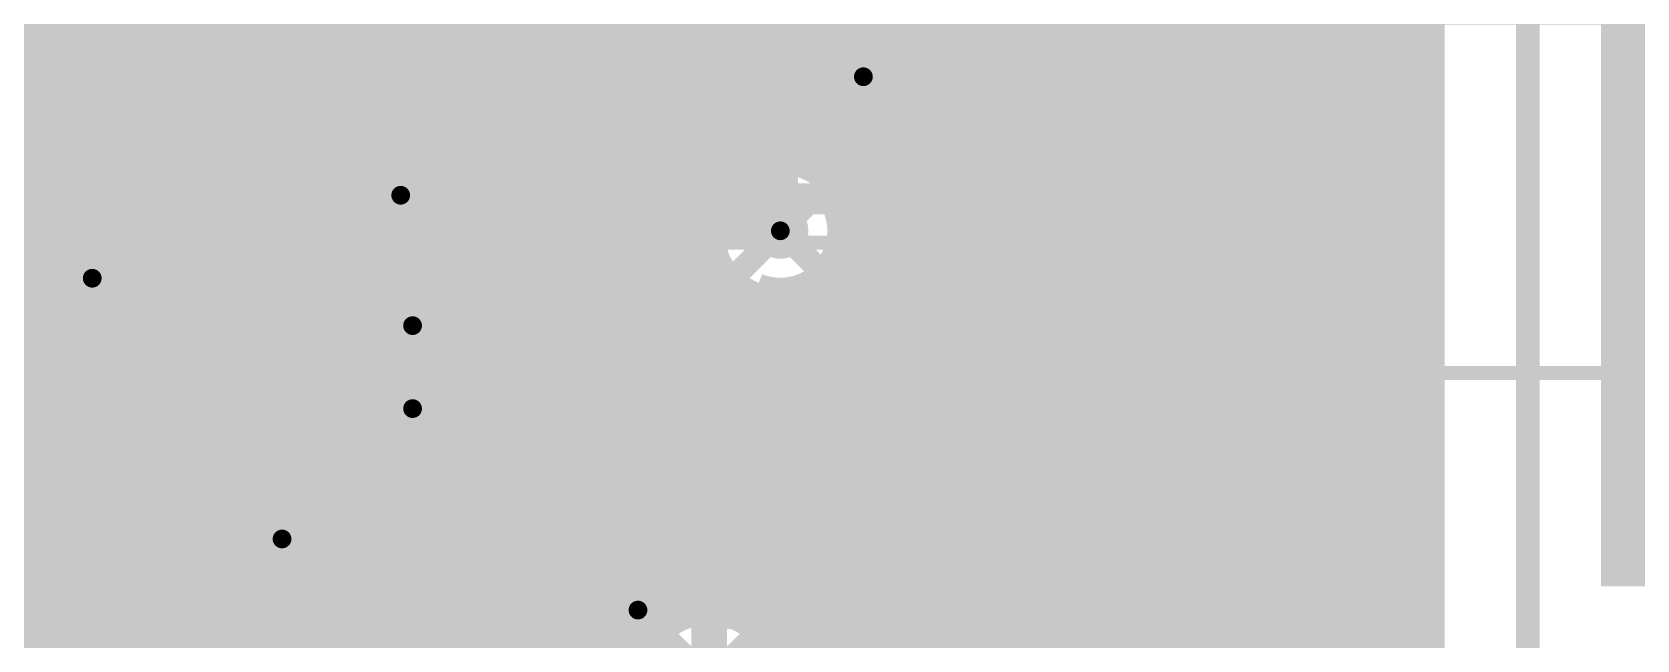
# Model space of a CAD drawing. Extents: x -11 to 221, y -93 to 178.
# Drawn here: x 50.03 to 67.21, y 52.38 to 58.9 of the extents above; entities that cross this region are included whole.
import ezdxf

# ---------------------------------------------------------------- set-up
doc = ezdxf.new("R2010")
doc.units = 0
doc.header["$MEASUREMENT"] = 0
doc.layers.get('0').update_dxf_attribs({"linetype": 'CONTINUOUS'})
for name, color, linetype in [('26-349-0_BOT', 7, 'CONTINUOUS'), ('26-349-0_DRD', 7, 'CONTINUOUS'), ('26-349-0_DRL', 2, 'CONTINUOUS'), ('26-349-0_FAB', 1, 'CONTINUOUS'), ('26-349-0_IN1', 3, 'CONTINUOUS'), ('26-349-0_IN2', 5, 'CONTINUOUS'), ('26-349-0_SMB', 10, 'CONTINUOUS'), ('26-349-0_SMT', 14, 'CONTINUOUS'), ('26-349-0_SPT', 9, 'CONTINUOUS'), ('26-349-0_SST', 12, 'CONTINUOUS'), ('26-349-0_TOP', 11, 'CONTINUOUS'), ('THRUHOLE_TAP', 15, 'CONTINUOUS')]:
    doc.layers.add(name, color=color, linetype=linetype)

# ---------------------------------------------------------------- blocks, each defined once
blk = doc.blocks.new('ROUND_78')
at = {"const_width": 0.29972}
blk.add_lwpolyline([(-0.14986, 0, 1), (0.14986, 0, 1)], format="xyb", close=True, dxfattribs=at)
blk = doc.blocks.new('ROUND_82')
at = {"const_width": 0.29972}
blk.add_lwpolyline([(-0.14986, 0, 1), (0.14986, 0, 1)], format="xyb", close=True, dxfattribs=at)
blk = doc.blocks.new('ROUND_101')
at = {"const_width": 0.10033}
blk.add_lwpolyline([(-0.050164, 0, 1), (0.050164, 0, 1)], format="xyb", close=True, dxfattribs=at)
blk = doc.blocks.new('ROUND_102')
at = {"const_width": 0.10033}
blk.add_lwpolyline([(-0.050164, 0, 1), (0.050164, 0, 1)], format="xyb", close=True, dxfattribs=at)
blk = doc.blocks.new('ROUND_83')
at = {"const_width": 0.29972}
blk.add_lwpolyline([(-0.14986, 0, 1), (0.14986, 0, 1)], format="xyb", close=True, dxfattribs=at)
blk = doc.blocks.new('RECTANGLE_3')
blk.add_solid([(0.4826, 0.4064), (0.4826, -0.4064), (-0.4826, 0.4064), (-0.4826, -0.4064)])
blk = doc.blocks.new('RECTANGLE_40')
blk.add_solid([(0.635, 0.508), (0.635, -0.508), (-0.635, 0.508), (-0.635, -0.508)])
blk = doc.blocks.new('RECTANGLE_47')
blk.add_solid([(0.508, 0.9017), (0.508, -0.9017), (-0.508, 0.9017), (-0.508, -0.9017)])
blk = doc.blocks.new('RECTANGLE_57')
blk.add_solid([(0.65024, 0.40005), (0.65024, -0.40005), (-0.65024, 0.40005), (-0.65024, -0.40005)])
blk = doc.blocks.new('ROUND_88')
at = {"const_width": 0.10033}
blk.add_lwpolyline([(-0.050164, 0, 1), (0.050164, 0, 1)], format="xyb", close=True, dxfattribs=at)

msp = doc.modelspace()

# ---------------------------------------------------------------- linework, layer by layer
at = {"layer": '26-349-0_BOT'}
for points, const_width in [([(81.407, 29.21), (80.8101, 29.21), (62.23, 29.21), (60.706, 30.734), (60.706, 65.151), (59.436, 66.421), (59.436, 104.648), (58.674, 105.41), (58.42, 105.41)], 0.381), ([(52.3494, 97.409), (52.3494, 53.9877)], 0.254), ([(52.578, 97.409), (52.578, 54.08422)], 0.254), ([(52.8066, 97.409), (52.8066, 54.0893)], 0.254), ([(53.0352, 97.409), (53.0352, 54.00294)], 0.254), ([(53.2638, 97.409), (53.2638, 53.75656)], 0.254), ([(53.4924, 97.409), (53.4924, 55.91048)], 0.254), ([(53.721, 97.409), (53.721, 56.25338)], 0.254), ([(53.9496, 97.409), (53.9496, 56.3626)], 0.254), ([(54.1782, 97.409), (54.1782, 56.37784)], 0.254), ([(54.4068, 97.409), (54.4068, 56.30418)], 0.254), ([(54.6354, 97.409), (54.6354, 56.08828)], 0.254), ([(54.864, 97.409), (54.864, 51.88458)], 0.254), ([(55.0926, 97.409), (55.0926, 51.71186)], 0.254), ([(55.3212, 79.2099), (55.3212, 40.513)], 0.254), ([(55.5498, 78.96606), (55.5498, 40.513)], 0.254), ([(55.7784, 78.8797), (55.7784, 45.48886)], 0.254), ([(57.277, 51.943), (57.277, 75.184)], 0.381), ([(58.039, 56.769), (58.039, 72.644), (58.039, 72.6948), (58.166, 72.69988)], 0.381), ([(52.1208, 68.03136), (52.1208, 53.70322)], 0.254), ([(51.8922, 67.65544), (51.8922, 40.513)], 0.254), ([(51.6636, 67.43954), (51.6636, 40.513)], 0.254), ([(50.0634, 67.35318), (50.0634, 40.513)], 0.254), ([(50.292, 67.24396), (50.292, 40.513)], 0.254), ([(51.435, 67.2973), (51.435, 40.513)], 0.254), ([(50.5206, 67.17792), (50.5206, 40.513)], 0.254), ([(50.7492, 67.14998), (50.7492, 40.513)], 0.254), ([(50.9778, 67.16014), (50.9778, 40.513)], 0.254), ([(51.2064, 67.2084), (51.2064, 40.513)], 0.254), ([(56.007, 63.12662), (56.007, 53.07584)], 0.254), ([(56.2356, 62.93612), (56.2356, 53.26888)], 0.254), ([(56.4642, 62.87262), (56.4642, 53.33238)], 0.254), ([(56.6928, 62.89548), (56.6928, 53.30952)], 0.254), ([(56.7563, 62.91834), (56.7563, 53.28666)], 0.254), ([(56.7563, 58.801), (17.145, 58.801)], 0.254), ([(56.7563, 58.5724), (17.145, 58.5724)], 0.254), ([(56.7563, 58.3438), (17.145, 58.3438)], 0.254), ([(56.7563, 58.1152), (17.145, 58.1152)], 0.254), ([(56.7563, 57.8866), (17.145, 57.8866)], 0.254), ([(58.5597, 57.90946), (58.5597, 57.12206)], 0.254), ([(58.59272, 57.8866), (58.5597, 57.8866)], 0.254), ([(58.7502, 57.81548), (58.7502, 52.6669)], 0.254), ([(58.928, 57.79008), (58.928, 52.57038)], 0.254), ([(56.7563, 57.658), (17.145, 57.658)], 0.254), ([(58.928, 57.658), (58.5597, 57.658)], 0.254), ([(56.7563, 57.4294), (17.145, 57.4294)], 0.254), ([(58.928, 57.4294), (58.5597, 57.4294)], 0.254), ([(56.7563, 57.2008), (17.145, 57.2008)], 0.254), ([(58.928, 57.2008), (58.5597, 57.2008)], 0.254), ([(56.7563, 56.9722), (17.145, 56.9722)], 0.254), ([(58.928, 56.9722), (58.6359, 56.9722)], 0.254), ([(56.7563, 56.7436), (28.26766, 56.7436)], 0.254), ([(58.928, 56.7436), (58.66892, 56.7436)], 0.254), ([(56.7563, 56.515), (28.44038, 56.515)], 0.254), ([(58.928, 56.515), (58.61558, 56.515)], 0.254), ([(53.76672, 56.2864), (28.5242, 56.2864)], 0.254), ([(56.7563, 56.2864), (54.43728, 56.2864)], 0.254), ([(58.928, 56.2864), (58.44286, 56.2864)], 0.254), ([(58.5216, 56.3626), (58.5216, 52.69992)], 0.254), ([(53.55082, 56.0578), (28.7528, 56.0578)], 0.254), ([(56.7563, 56.0578), (54.65318, 56.0578)], 0.254), ([(57.7977, 56.18734), (57.7977, 52.29606)], 0.254), ([(58.928, 56.0578), (57.7977, 56.0578)], 0.254), ([(57.8358, 56.1721), (57.8358, 52.23256)], 0.254), ([(58.0644, 56.13908), (58.0644, 52.47386)], 0.254), ([(58.293, 56.19242), (58.293, 52.64658)], 0.254), ([(53.47716, 55.8292), (28.97632, 55.8292)], 0.254), ([(56.7563, 55.8292), (54.72684, 55.8292)], 0.254), ([(58.928, 55.8292), (57.7977, 55.8292)], 0.254), ([(53.48986, 55.6006), (29.08554, 55.6006)], 0.254), ([(53.4924, 55.59298), (53.4924, 55.02148)], 0.254), ([(56.7563, 55.6006), (54.7116, 55.6006)], 0.254), ([(58.928, 55.6006), (57.7977, 55.6006)], 0.254), ([(53.59908, 55.372), (29.0957, 55.372)], 0.254), ([(56.7563, 55.372), (54.60238, 55.372)], 0.254), ([(54.6354, 55.41772), (54.6354, 55.19928)], 0.254), ([(58.928, 55.372), (57.7977, 55.372)], 0.254), ([(53.53812, 55.1434), (29.0957, 55.1434)], 0.254), ([(56.7563, 55.1434), (54.66588, 55.1434)], 0.254), ([(58.928, 55.1434), (57.7977, 55.1434)], 0.254), ([(53.47462, 54.9148), (29.0957, 54.9148)], 0.254), ([(56.7563, 54.9148), (54.72938, 54.9148)], 0.254), ([(58.928, 54.9148), (57.7977, 54.9148)], 0.254), ([(53.49748, 54.6862), (29.0957, 54.6862)], 0.254), ([(53.4924, 54.70398), (53.4924, 40.513)], 0.254), ([(56.7563, 54.6862), (54.70652, 54.6862)], 0.254), ([(58.928, 54.6862), (57.7977, 54.6862)], 0.254), ([(54.6354, 54.52872), (54.6354, 51.93792)], 0.254), ([(53.6194, 54.4576), (29.0957, 54.4576)], 0.254), ([(53.721, 54.36108), (53.721, 40.513)], 0.254), ([(56.7563, 54.4576), (54.58206, 54.4576)], 0.254), ([(58.928, 54.4576), (57.7977, 54.4576)], 0.254), ([(56.7563, 54.229), (29.0957, 54.229)], 0.254), ([(53.9496, 54.25186), (53.9496, 40.513)], 0.254), ([(54.1782, 54.23916), (54.1782, 51.7652)], 0.254), ([(54.4068, 54.31282), (54.4068, 51.9049)], 0.254), ([(58.928, 54.229), (57.7977, 54.229)], 0.254), ([(52.36972, 54.0004), (45.67428, 54.0004)], 0.254), ([(56.7563, 54.0004), (53.04028, 54.0004)], 0.254), ([(58.928, 54.0004), (57.7977, 54.0004)], 0.254), ([(52.15382, 53.7718), (45.89018, 53.7718)], 0.254), ([(56.7563, 53.7718), (53.25618, 53.7718)], 0.254), ([(58.928, 53.7718), (57.7977, 53.7718)], 0.254), ([(52.08016, 53.5432), (45.96384, 53.5432)], 0.254), ([(56.7563, 53.5432), (53.32984, 53.5432)], 0.254), ([(58.928, 53.5432), (57.7977, 53.5432)], 0.254), ([(52.09286, 53.3146), (45.9486, 53.3146)], 0.254), ([(56.35498, 53.3146), (53.3146, 53.3146)], 0.254), ([(56.7563, 53.3146), (56.67248, 53.3146)], 0.254), ([(58.928, 53.3146), (57.7977, 53.3146)], 0.254), ([(52.1208, 53.23078), (52.1208, 40.513)], 0.254), ([(53.2638, 53.1749), (53.2638, 40.513)], 0.254), ([(52.20208, 53.086), (45.83938, 53.086)], 0.254), ([(56.01208, 53.086), (53.20538, 53.086)], 0.254), ([(58.928, 53.086), (57.7977, 53.086)], 0.254), ([(52.54498, 52.8574), (45.49648, 52.8574)], 0.254), ([(52.3494, 52.9463), (52.3494, 40.513)], 0.254), ([(52.578, 52.84978), (52.578, 40.513)], 0.254), ([(52.8066, 52.8447), (52.8066, 40.513)], 0.254), ([(55.90286, 52.8574), (52.86248, 52.8574)], 0.254), ([(53.0352, 52.93106), (53.0352, 40.513)], 0.254), ([(58.928, 52.8574), (57.7977, 52.8574)], 0.254), ([(55.89016, 52.6288), (29.0957, 52.6288)], 0.254), ([(58.2549, 52.6288), (57.7977, 52.6288)], 0.254), ([(58.928, 52.6288), (58.83656, 52.6288)], 0.254), ([(55.96382, 52.4002), (29.0957, 52.4002)], 0.254), ([(56.007, 52.33162), (56.007, 45.94352)], 0.254), ([(58.01106, 52.4002), (57.7977, 52.4002)], 0.254)]:
    msp.add_lwpolyline(points, dxfattribs=dict(at, const_width=const_width))
at = {"layer": '26-349-0_BOT', "const_width": 0.254}
for points in [[(58.5597, 57.90946, 0.1575187), (58.928, 57.79048)], [(58.66892, 56.769, 0.1500718), (58.56037, 57.12251)], [(58.039, 56.13908, 0.4142136), (58.66892, 56.769)], [(54.102, 56.38292, 0.4142136), (53.47208, 55.753)], [(54.73192, 55.753, 0.4142136), (54.102, 56.38292)], [(57.7977, 56.18734, 0.0986279), (58.039, 56.13928)], [(53.47208, 55.753, 0.198172), (53.65531, 55.30885)], [(54.54904, 55.3085, 0.198172), (54.73242, 55.753)], [(53.65496, 55.3085, 0.198172), (53.47158, 54.864)], [(54.73192, 54.864, 0.198172), (54.54869, 55.30815)], [(53.47208, 54.864, 0.4142136), (54.102, 54.23408)], [(54.102, 54.23408, 0.4142136), (54.73192, 54.864)], [(52.705, 54.09692, 0.4142136), (52.07508, 53.467)], [(53.33492, 53.467, 0.4142136), (52.705, 54.09692)], [(52.07508, 53.467, 0.4142136), (52.705, 52.83708)], [(52.705, 52.83708, 0.4142136), (53.33492, 53.467)], [(56.515, 53.33492, 0.4142136), (55.88508, 52.705)], [(56.7563, 53.28666, 0.0986279), (56.515, 53.33472)], [(55.88508, 52.705, 0.4142136), (56.515, 52.07508)], [(58.547, 52.69992, 0.4142136), (57.91708, 52.07)], [(58.928, 52.57038, 0.1641435), (58.547, 52.69892)], [(57.90692, 51.943, 0.1500718), (57.79837, 52.29651)]]:
    msp.add_lwpolyline(points, format="xyb", dxfattribs=at)
at = {"layer": '26-349-0_DRD', "const_width": 0.254}
for points in [[(57.658, 59.69), (57.658, 57.15)], [(60.198, 59.69), (57.658, 57.15)], [(60.198, 57.15), (57.658, 59.69)], [(57.658, 59.69), (57.658, 57.15)], [(60.198, 59.69), (57.658, 57.15)], [(60.198, 57.15), (57.658, 59.69)], [(60.198, 57.15), (60.198, 59.69)], [(60.198, 57.15), (60.198, 59.69)], [(52.705, 58.42), (52.705, 55.88)], [(55.245, 58.42), (52.705, 58.42)], [(55.245, 58.42), (52.705, 55.88)], [(55.245, 55.88), (52.705, 58.42)], [(55.245, 55.88), (55.245, 58.42)], [(56.769, 58.039), (56.769, 55.499)], [(59.309, 58.039), (56.769, 58.039)], [(59.309, 58.039), (56.769, 55.499)], [(59.309, 55.499), (56.769, 58.039)], [(59.309, 55.499), (59.309, 58.039)], [(51.943, 57.531), (49.403, 57.531)], [(51.943, 57.531), (49.403, 54.991)], [(51.943, 54.991), (49.403, 57.531)], [(51.943, 54.991), (51.943, 57.531)], [(57.658, 57.15), (60.198, 57.15)], [(57.658, 57.15), (60.198, 57.15)], [(52.832, 57.023), (52.832, 54.483)], [(55.372, 57.023), (52.832, 57.023)], [(55.372, 57.023), (52.832, 54.483)], [(55.372, 54.483), (52.832, 57.023)], [(52.832, 57.023), (52.832, 54.483)], [(55.372, 57.023), (52.832, 57.023)], [(55.372, 57.023), (52.832, 54.483)], [(55.372, 54.483), (52.832, 57.023)], [(55.372, 54.483), (55.372, 57.023)], [(55.372, 54.483), (55.372, 57.023)], [(52.832, 56.134), (52.832, 53.594)], [(55.372, 56.134), (52.832, 56.134)], [(55.372, 56.134), (52.832, 53.594)], [(55.372, 53.594), (52.832, 56.134)], [(55.372, 53.594), (55.372, 56.134)], [(52.705, 55.88), (55.245, 55.88)], [(56.769, 55.499), (59.309, 55.499)], [(49.403, 54.991), (51.943, 54.991)], [(51.435, 54.737), (51.435, 52.197)], [(53.975, 54.737), (51.435, 54.737)], [(53.975, 54.737), (51.435, 52.197)], [(53.975, 52.197), (51.435, 54.737)], [(53.975, 52.197), (53.975, 54.737)], [(52.832, 54.483), (55.372, 54.483)], [(52.832, 54.483), (55.372, 54.483)], [(55.245, 53.975), (55.245, 51.435)], [(57.785, 53.975), (55.245, 53.975)], [(57.785, 53.975), (55.245, 51.435)], [(57.785, 51.435), (55.245, 53.975)], [(55.245, 53.975), (55.245, 51.435)], [(57.785, 53.975), (55.245, 53.975)], [(57.785, 53.975), (55.245, 51.435)], [(57.785, 51.435), (55.245, 53.975)], [(57.785, 51.435), (57.785, 53.975)], [(57.785, 51.435), (57.785, 53.975)], [(52.832, 53.594), (55.372, 53.594)], [(57.277, 53.34), (57.277, 50.8)], [(59.817, 53.34), (57.277, 53.34)], [(59.817, 53.34), (57.277, 50.8)], [(59.817, 50.8), (57.277, 53.34)], [(57.277, 53.34), (57.277, 50.8)], [(59.817, 53.34), (57.277, 53.34)], [(59.817, 53.34), (57.277, 50.8)], [(59.817, 50.8), (57.277, 53.34)], [(59.817, 50.8), (59.817, 53.34)], [(59.817, 50.8), (59.817, 53.34)], [(56.007, 53.213), (56.007, 50.673)], [(58.547, 53.213), (56.007, 53.213)], [(58.547, 53.213), (56.007, 50.673)], [(58.547, 50.673), (56.007, 53.213)], [(58.547, 50.673), (58.547, 53.213)], [(53.34, 52.578), (53.34, 50.038)], [(55.88, 52.578), (53.34, 52.578)], [(55.88, 52.578), (53.34, 50.038)], [(55.88, 50.038), (53.34, 52.578)], [(53.34, 52.578), (53.34, 50.038)], [(55.88, 52.578), (53.34, 52.578)], [(55.88, 52.578), (53.34, 50.038)], [(55.88, 50.038), (53.34, 52.578)], [(55.88, 50.038), (55.88, 52.578)], [(55.88, 50.038), (55.88, 52.578)]]:
    msp.add_lwpolyline(points, dxfattribs=at)
at = {"layer": '26-349-0_DRL', "const_width": 2.49936}
msp.add_lwpolyline([(68.072, 52.959), (68.072, 105.283)], dxfattribs=at)
at = {"layer": '26-349-0_FAB', "const_width": 0.254}
for points in [[(-7.62, 142.24), (-7.62, 102.87), (17.78, 102.87), (17.78, 93.345), (55.88, 93.345), (55.88, 55.245), (48.895, 55.245), (48.895, -6.985), (109.22, -6.985), (109.22, 45.72), (66.04, 45.72), (66.04, 142.875), (33.655, 142.875), (27.94, 148.59), (27.94, 152.4), (11.43, 152.4), (11.43, 142.24), (-7.62, 142.24)], [(17.78, 88.9), (17.78, 41.275), (47.625, 41.275), (47.625, 56.515), (55.245, 56.515), (55.245, 92.71), (17.78, 92.71), (17.78, 88.9)]]:
    msp.add_lwpolyline(points, dxfattribs=at)
at = {"layer": '26-349-0_IN1', "const_width": 0.254}
for points in [[(59.4614, 129.98704), (59.4614, 25.88768)], [(59.2328, 112.395), (59.2328, 52.324)], [(59.69, 91.83878), (59.69, 25.62098)], [(59.0042, 82.02422), (59.0042, 52.6415)], [(64.4144, 81.16062), (64.4144, 26.289)], [(64.643, 81.01076), (64.643, 33.64738)], [(65.024, 80.9625), (65.024, 44.831)], [(64.8716, 80.95742), (64.8716, 34.0106)], [(59.9186, 76.33462), (59.9186, 25.07996)], [(60.1472, 76.16952), (60.1472, 5.461)], [(60.3758, 76.10602), (60.3758, 5.461)], [(60.579, 76.11364), (60.579, 23.876)], [(58.7756, 72.29602), (58.7756, 52.76342)], [(57.8612, 72.0344), (57.8612, 57.47766)], [(58.547, 72.07504), (58.547, 57.29478)], [(58.0898, 71.9709), (58.0898, 57.49798)], [(58.3184, 71.9836), (58.3184, 57.44464)], [(61.214, 66.08064), (61.214, 26.289)], [(57.6326, 63.7413), (57.6326, 57.37606)], [(57.404, 63.50762), (57.404, 57.13222)], [(57.1754, 63.18504), (57.1754, 53.01996)], [(56.769, 62.8142), (56.769, 57.023)], [(56.9468, 62.90818), (56.9468, 53.29428)], [(61.4426, 61.32576), (61.4426, 26.289)], [(64.1858, 61.00064), (64.1858, 26.289)], [(61.6712, 60.77458), (61.6712, 26.289)], [(63.9572, 60.64504), (63.9572, 26.289)], [(61.8998, 60.5155), (61.8998, 26.289)], [(62.1284, 60.34786), (62.1284, 26.289)], [(63.7286, 60.43168), (63.7286, 26.289)], [(62.357, 60.23864), (62.357, 26.289)], [(62.5856, 60.17514), (62.5856, 26.289)], [(63.2714, 60.20562), (63.2714, 26.289)], [(63.5, 60.29452), (63.5, 26.289)], [(62.8142, 60.1472), (62.8142, 26.289)], [(63.0428, 60.15736), (63.0428, 26.289)], [(65.024, 58.9788), (61.214, 58.9788)], [(60.579, 58.9534), (56.769, 58.9534)], [(60.579, 58.7248), (56.769, 58.7248)], [(65.024, 58.7502), (61.214, 58.7502)], [(60.579, 58.4962), (56.769, 58.4962)], [(65.024, 58.5216), (61.214, 58.5216)], [(65.024, 58.293), (61.214, 58.293)], [(60.579, 58.2676), (56.769, 58.2676)], [(60.579, 58.039), (56.769, 58.039)], [(65.024, 58.0644), (61.214, 58.0644)], [(60.579, 57.8104), (56.769, 57.8104)], [(65.024, 57.8358), (61.214, 57.8358)], [(65.024, 57.6072), (61.214, 57.6072)], [(60.579, 57.5818), (56.769, 57.5818)], [(57.59958, 57.3532), (56.769, 57.3532)], [(60.579, 57.3532), (58.47842, 57.3532)], [(65.024, 57.3786), (61.214, 57.3786)], [(57.39892, 57.1246), (56.769, 57.1246)], [(60.579, 57.1246), (58.67908, 57.1246)], [(65.024, 57.15), (61.214, 57.15)], [(53.25364, 57.023), (50.8, 57.023)], [(50.8, 57.023), (50.8, 56.97982)], [(51.0032, 57.023), (51.0032, 56.91378)], [(51.2318, 57.023), (51.2318, 56.73344)], [(51.4604, 57.023), (51.4604, 5.461)], [(51.689, 57.023), (51.689, 5.461)], [(51.9176, 57.023), (51.9176, 5.461)], [(52.1462, 57.023), (52.1462, 53.93944)], [(52.3748, 57.023), (52.3748, 54.11978)], [(52.6034, 57.023), (52.6034, 54.1909)], [(52.832, 57.023), (52.832, 54.18582)], [(53.0606, 57.023), (53.0606, 54.10708)], [(56.769, 57.023), (54.69382, 57.023)], [(54.8894, 57.023), (54.8894, 51.98364)], [(55.118, 57.023), (55.118, 51.83378)], [(55.3466, 57.023), (55.3466, 5.461)], [(55.5752, 57.023), (55.5752, 5.461)], [(55.8038, 57.023), (55.8038, 52.87518)], [(56.0324, 57.023), (56.0324, 53.25364)], [(56.261, 57.023), (56.261, 53.3908)], [(56.4896, 57.023), (56.4896, 53.43652)], [(56.7182, 57.023), (56.7182, 53.40604)], [(65.024, 56.9214), (61.214, 56.9214)], [(53.2892, 56.896), (51.03622, 56.896)], [(53.2892, 56.896), (53.2892, 53.90642)], [(54.6608, 56.896), (54.6608, 56.22544)], [(57.31764, 56.896), (54.6608, 56.896)], [(60.579, 56.896), (58.75782, 56.896)], [(53.42382, 56.6674), (51.28006, 56.6674)], [(53.5178, 56.5785), (53.5178, 56.19242)], [(54.4322, 56.5785), (54.4322, 56.40578)], [(57.3151, 56.6674), (54.52364, 56.6674)], [(60.579, 56.6674), (58.7629, 56.6674)], [(65.024, 56.6928), (61.214, 56.6928)], [(53.80228, 56.4388), (51.38166, 56.4388)], [(53.7464, 56.45404), (53.7464, 56.39308)], [(57.38622, 56.4388), (54.356, 56.4388)], [(57.404, 56.40578), (57.404, 52.66182)], [(60.579, 56.4388), (58.69178, 56.4388)], [(65.024, 56.4642), (61.214, 56.4642)], [(58.547, 56.24322), (58.547, 52.80152)], [(65.024, 56.2356), (61.214, 56.2356)], [(53.5305, 56.2102), (51.40198, 56.2102)], [(57.56656, 56.2102), (54.6735, 56.2102)], [(57.6326, 56.1594), (57.6326, 52.58308)], [(57.8612, 56.0578), (57.8612, 52.38242)], [(58.3184, 56.09336), (58.3184, 52.76342)], [(60.579, 56.2102), (58.51144, 56.2102)], [(53.40604, 55.9816), (51.34864, 55.9816)], [(60.579, 55.9816), (54.79542, 55.9816)], [(58.0898, 56.04002), (58.0898, 52.6415)], [(65.024, 56.007), (61.214, 56.007)], [(53.37048, 55.753), (51.19878, 55.753)], [(51.2318, 55.78856), (51.2318, 5.461)], [(60.579, 55.753), (54.83352, 55.753)], [(65.024, 55.7784), (61.214, 55.7784)], [(50.8, 55.53964), (50.8, 5.461)], [(51.0032, 55.60822), (51.0032, 5.461)], [(65.024, 55.5498), (61.214, 55.5498)], [(53.40604, 55.5244), (50.8, 55.5244)], [(60.579, 55.5244), (54.79542, 55.5244)], [(53.51018, 55.2958), (50.8, 55.2958)], [(60.579, 55.2958), (54.69128, 55.2958)], [(65.024, 55.3212), (61.214, 55.3212)], [(53.39842, 55.0672), (50.8, 55.0672)], [(60.579, 55.0672), (54.80304, 55.0672)], [(65.024, 55.0926), (61.214, 55.0926)], [(65.024, 54.864), (61.214, 54.864)], [(53.37048, 54.8386), (50.8, 54.8386)], [(60.579, 54.8386), (54.83352, 54.8386)], [(53.4162, 54.61), (50.8, 54.61)], [(60.579, 54.61), (54.7878, 54.61)], [(65.024, 54.6354), (61.214, 54.6354)], [(53.55082, 54.3814), (50.8, 54.3814)], [(53.5178, 54.42458), (53.5178, 5.461)], [(60.579, 54.3814), (54.65064, 54.3814)], [(54.6608, 54.39156), (54.6608, 52.03698)], [(65.024, 54.4068), (61.214, 54.4068)], [(53.7464, 54.22392), (53.7464, 5.461)], [(54.4322, 54.21122), (54.4322, 52.01666)], [(65.024, 54.1782), (61.214, 54.1782)], [(52.451, 54.1528), (50.8, 54.1528)], [(53.92928, 54.1528), (52.959, 54.1528)], [(53.975, 54.14264), (53.975, 51.67122)], [(54.2036, 54.1401), (54.2036, 51.91506)], [(60.579, 54.1528), (54.27218, 54.1528)], [(52.1335, 53.9242), (50.8, 53.9242)], [(60.579, 53.9242), (53.2765, 53.9242)], [(65.024, 53.9496), (61.214, 53.9496)], [(52.00904, 53.6956), (50.8, 53.6956)], [(60.579, 53.6956), (53.39842, 53.6956)], [(65.024, 53.721), (61.214, 53.721)], [(65.024, 53.4924), (61.214, 53.4924)], [(51.97348, 53.467), (50.8, 53.467)], [(60.579, 53.467), (53.43652, 53.467)], [(52.00904, 53.2384), (50.8, 53.2384)], [(56.01462, 53.2384), (53.39842, 53.2384)], [(60.579, 53.2384), (57.01538, 53.2384)], [(65.024, 53.2638), (61.214, 53.2638)], [(52.1335, 53.0098), (50.8, 53.0098)], [(52.1462, 52.99456), (52.1462, 5.461)], [(55.84952, 53.0098), (53.2765, 53.0098)], [(53.2892, 53.02758), (53.2892, 5.461)], [(60.579, 53.0098), (57.18048, 53.0098)], [(65.024, 53.0352), (61.214, 53.0352)], [(52.3748, 52.81422), (52.3748, 5.461)], [(53.0606, 52.82692), (53.0606, 5.461)], [(65.024, 52.8066), (61.214, 52.8066)], [(52.451, 52.7812), (50.8, 52.7812)], [(52.6034, 52.7431), (52.6034, 5.461)], [(52.832, 52.74564), (52.832, 5.461)], [(55.78602, 52.7812), (52.959, 52.7812)], [(58.37428, 52.7812), (57.24144, 52.7812)], [(57.24398, 52.67452), (57.24208, 52.70484)], [(57.277, 52.67452), (57.24655, 52.67389)], [(60.579, 52.7812), (58.71718, 52.7812)], [(55.79872, 52.5526), (50.8, 52.5526)], [(55.8038, 52.53228), (55.8038, 45.81398)], [(57.99582, 52.5526), (57.68086, 52.5526)], [(60.579, 52.5526), (59.09564, 52.5526)], [(65.024, 52.578), (61.214, 52.578)], [(55.89016, 52.324), (50.8, 52.324)], [(60.579, 52.324), (59.2328, 52.324)], [(65.024, 52.3494), (61.214, 52.3494)]]:
    msp.add_lwpolyline(points, dxfattribs=at)
for points in [[(58.039, 57.50052, 0.4142136), (57.30748, 56.769)], [(58.77052, 56.769, 0.4142136), (58.039, 57.50052)], [(51.40452, 56.261, 0.3638754), (50.8, 56.97982)], [(53.25364, 57.023, 0.3087271), (53.83022, 56.43118)], [(54.24424, 56.46928, 0.2604829), (54.69587, 57.02264)], [(57.30748, 56.769, 0.4142136), (58.039, 56.03748)], [(58.039, 56.03748, 0.4142136), (58.77052, 56.769)], [(53.83022, 56.43118, 0.3065028), (53.37048, 55.753)], [(54.83352, 55.753, 0.3578958), (54.24424, 56.46928)], [(50.8, 55.53964, 0.3640447), (51.40452, 56.261)], [(53.37048, 55.753, 0.1645932), (53.52076, 55.30882)], [(54.68366, 55.3085, 0.1645932), (54.83406, 55.753)], [(53.52034, 55.3085, 0.1645932), (53.36994, 54.864)], [(54.83352, 54.864, 0.1645931), (54.68323, 55.30817)], [(53.37048, 54.864, 0.4142136), (54.102, 54.13248)], [(54.102, 54.13248, 0.4142136), (54.83352, 54.864)], [(52.705, 54.19852, 0.4142136), (51.97348, 53.467)], [(53.43652, 53.467, 0.4142136), (52.705, 54.19852)], [(51.97348, 53.467, 0.4142136), (52.705, 52.73548)], [(52.705, 52.73548, 0.4142136), (53.43652, 53.467)], [(56.515, 53.43652, 0.4142136), (55.78348, 52.705)], [(57.24652, 52.705, 0.4142136), (56.515, 53.43652)], [(58.547, 52.80152, 0.2984067), (57.87644, 52.3621)], [(59.27852, 52.07, 0.4142136), (58.547, 52.80152)], [(55.78348, 52.705, 0.4142136), (56.515, 51.97348)], [(57.87644, 52.3621, 0.2448861), (57.277, 52.67442)]]:
    msp.add_lwpolyline(points, format="xyb", dxfattribs=at)
at = {"layer": '26-349-0_IN2', "const_width": 0.254}
for points in [[(59.6392, 94.234), (59.6392, 58.59018)], [(59.8678, 93.9165), (59.8678, 25.26538)], [(60.0964, 93.79204), (60.0964, 5.461)], [(60.325, 93.75648), (60.325, 5.461)], [(60.5536, 93.79204), (60.5536, 5.461)], [(64.4398, 74.45502), (64.4398, 5.461)], [(64.516, 74.46264), (64.516, 44.831)], [(57.5818, 72.26046), (57.5818, 57.3405)], [(57.8104, 72.0598), (57.8104, 57.46242)], [(58.039, 71.97852), (58.039, 57.50052)], [(60.7822, 66.32956), (60.7822, 5.461)], [(61.0108, 66.14922), (61.0108, 5.461)], [(61.2394, 66.0781), (61.2394, 5.461)], [(58.2676, 65.53962), (58.2676, 58.73496)], [(59.4106, 65.63614), (59.4106, 58.96864)], [(58.4962, 65.37452), (58.4962, 59.00928)], [(57.3532, 61.4172), (57.3532, 57.023)], [(61.468, 61.214), (61.468, 5.461)], [(57.1246, 61.1886), (57.1246, 52.65928)], [(64.2112, 61.0616), (64.2112, 5.461)], [(56.896, 60.96), (56.896, 52.56784)], [(56.6674, 60.7314), (56.6674, 52.34686)], [(61.6966, 60.73902), (61.6966, 5.461)], [(63.9826, 60.67298), (63.9826, 5.461)], [(56.4388, 60.5028), (56.4388, 46.44136)], [(61.9252, 60.49264), (61.9252, 5.461)], [(63.754, 60.452), (63.754, 5.461)], [(56.2102, 60.2742), (56.2102, 46.29404)], [(62.1538, 60.33262), (62.1538, 5.461)], [(62.3824, 60.22848), (62.3824, 5.461)], [(63.2968, 60.21324), (63.2968, 5.461)], [(63.5254, 60.30722), (63.5254, 5.461)], [(55.9816, 60.0456), (55.9816, 46.0756)], [(62.611, 60.17006), (62.611, 5.461)], [(62.8396, 60.1472), (62.8396, 5.461)], [(63.0682, 60.1599), (63.0682, 5.461)], [(55.65394, 59.71794), (53.79466, 57.85866)], [(55.753, 59.79922), (55.753, 45.71238)], [(55.5244, 59.5884), (55.5244, 5.461)], [(55.2958, 59.3598), (55.2958, 5.461)], [(55.0672, 59.1312), (55.0672, 5.461)], [(54.8386, 58.9026), (54.8386, 5.461)], [(58.42762, 58.9534), (54.8894, 58.9534)], [(64.516, 58.9534), (59.42838, 58.9534)], [(54.61, 58.674), (54.61, 57.51322)], [(58.26252, 58.7248), (54.6608, 58.7248)], [(64.516, 58.7248), (59.59348, 58.7248)], [(58.19902, 58.4962), (54.4322, 58.4962)], [(64.516, 58.4962), (59.65444, 58.4962)], [(54.3814, 58.4454), (54.3814, 57.75706)], [(54.1528, 58.2168), (54.1528, 57.85866)], [(58.21172, 58.2676), (54.2036, 58.2676)], [(59.6392, 58.24728), (59.6392, 25.6921)], [(64.516, 58.2676), (59.64428, 58.2676)], [(53.9242, 57.9882), (53.9242, 57.87898)], [(58.30316, 58.039), (53.975, 58.039)], [(58.2676, 58.10504), (58.2676, 57.46242)], [(64.516, 58.039), (59.55284, 58.039)], [(58.52414, 57.8104), (54.28996, 57.8104)], [(58.4962, 57.82818), (58.4962, 57.3405)], [(64.516, 57.8104), (59.33186, 57.8104)], [(59.4106, 57.86882), (59.4106, 25.9334)], [(58.7248, 57.71642), (58.7248, 57.023)], [(58.9534, 57.68848), (58.9534, 26.2001)], [(59.182, 57.7342), (59.182, 26.09342)], [(64.516, 57.5818), (54.56428, 57.5818)], [(53.26634, 57.33034), (50.927, 54.991)], [(53.2384, 57.3024), (53.2384, 5.461)], [(57.59958, 57.3532), (54.67604, 57.3532)], [(64.516, 57.3532), (58.47842, 57.3532)], [(53.24348, 57.1246), (53.0606, 57.1246)], [(57.39892, 57.1246), (54.70652, 57.1246)], [(64.516, 57.1246), (58.67908, 57.1246)], [(53.0098, 57.0738), (53.0098, 5.461)], [(52.7812, 56.8452), (52.7812, 5.461)], [(53.2892, 56.896), (52.832, 56.896)], [(54.61, 56.78678), (54.61, 5.461)], [(57.31764, 56.896), (54.6608, 56.896)], [(64.516, 56.896), (58.75782, 56.896)], [(52.5526, 56.6166), (52.5526, 5.461)], [(53.42382, 56.6674), (52.6034, 56.6674)], [(53.467, 56.62422), (53.467, 5.461)], [(57.3151, 56.6674), (54.52364, 56.6674)], [(64.516, 56.6674), (58.7629, 56.6674)], [(53.80228, 56.4388), (52.3748, 56.4388)], [(53.6956, 56.47436), (53.6956, 5.461)], [(53.9242, 56.42102), (53.9242, 5.461)], [(57.38622, 56.4388), (54.14518, 56.4388)], [(54.1528, 56.4388), (54.1528, 5.461)], [(54.3814, 56.5404), (54.3814, 5.461)], [(57.3532, 56.515), (57.3532, 52.66944)], [(64.516, 56.4388), (58.69178, 56.4388)], [(58.7248, 56.515), (58.7248, 26.26614)], [(52.324, 56.388), (52.324, 5.461)], [(52.0954, 56.1594), (52.0954, 5.461)], [(57.56656, 56.2102), (52.1462, 56.2102)], [(57.5818, 56.1975), (57.5818, 52.60848)], [(57.8104, 56.07304), (57.8104, 52.44338)], [(58.2676, 56.07304), (58.2676, 46.13148)], [(58.4962, 56.1975), (58.4962, 45.81398)], [(64.516, 56.2102), (58.51144, 56.2102)], [(51.8668, 55.9308), (51.8668, 5.461)], [(64.516, 55.9816), (51.9176, 55.9816)], [(58.039, 56.03748), (58.039, 46.33214)], [(64.516, 55.753), (51.689, 55.753)], [(51.6382, 55.7022), (51.6382, 5.461)], [(51.4096, 55.4736), (51.4096, 5.461)], [(64.516, 55.5244), (51.4604, 55.5244)], [(51.181, 55.245), (51.181, 5.461)], [(64.516, 55.2958), (51.2318, 55.2958)], [(64.516, 55.0672), (51.0032, 55.0672)], [(50.927, 54.991), (50.927, 5.461)], [(50.9524, 55.0164), (50.9524, 5.461)], [(64.516, 54.8386), (50.927, 54.8386)], [(64.516, 54.61), (50.927, 54.61)], [(64.516, 54.3814), (50.927, 54.3814)], [(64.516, 54.1528), (50.927, 54.1528)], [(64.516, 53.9242), (50.927, 53.9242)], [(64.516, 53.6956), (50.927, 53.6956)], [(64.516, 53.467), (50.927, 53.467)], [(64.516, 53.2384), (50.927, 53.2384)], [(64.516, 53.0098), (50.927, 53.0098)], [(64.516, 52.7812), (50.927, 52.7812)], [(56.87314, 52.5526), (50.927, 52.5526)], [(64.516, 52.5526), (57.68086, 52.5526)], [(56.65216, 52.324), (50.927, 52.324)], [(64.516, 52.324), (57.90184, 52.324)]]:
    msp.add_lwpolyline(points, dxfattribs=at)
for points in [[(58.928, 59.15152, 0.4142136), (58.19648, 58.42)], [(59.65952, 58.42, 0.4142136), (58.928, 59.15152)], [(58.19648, 58.42, 0.4142136), (58.928, 57.68848)], [(58.928, 57.68848, 0.4142136), (59.65952, 58.42)], [(53.975, 57.88152, 0.0623787), (53.79459, 57.85892)], [(54.70652, 57.15, 0.4142136), (53.975, 57.88152)], [(58.039, 57.50052, 0.4142136), (57.30748, 56.769)], [(58.77052, 56.769, 0.4142136), (58.039, 57.50052)], [(53.26634, 57.33034, 0.0623785), (53.24375, 57.15)], [(53.24348, 57.15, 0.4142136), (53.975, 56.41848)], [(53.975, 56.41848, 0.4142136), (54.70652, 57.15)], [(57.30748, 56.769, 0.4142136), (58.039, 56.03748)], [(58.039, 56.03748, 0.4142136), (58.77052, 56.769)], [(57.277, 52.67452, 0.4142136), (56.54548, 51.943)], [(58.00852, 51.943, 0.4142136), (57.277, 52.67452)]]:
    msp.add_lwpolyline(points, format="xyb", dxfattribs=at)
at = {"layer": '26-349-0_SMB', "const_width": 0.254}
for points in [[(52.1462, 97.028), (52.1462, 56.769)], [(52.3748, 97.028), (52.3748, 56.769)], [(52.6034, 97.028), (52.6034, 56.769)], [(52.832, 97.028), (52.832, 56.769)], [(53.0606, 97.028), (53.0606, 56.769)], [(53.2892, 97.028), (53.2892, 56.769)], [(53.5178, 97.028), (53.5178, 56.769)], [(53.7464, 97.028), (53.7464, 56.769)], [(53.975, 97.028), (53.975, 56.769)], [(54.2036, 97.028), (54.2036, 56.769)], [(54.4322, 97.028), (54.4322, 56.769)], [(54.6608, 97.028), (54.6608, 56.769)], [(50.0888, 78.359), (50.0888, 54.737)], [(50.3174, 78.359), (50.3174, 54.737)], [(50.546, 78.359), (50.546, 54.737)], [(50.7746, 78.359), (50.7746, 54.737)], [(51.0032, 78.359), (51.0032, 54.737)], [(51.2318, 78.359), (51.2318, 54.737)], [(51.4604, 78.359), (51.4604, 54.737)], [(51.689, 78.359), (51.689, 54.737)], [(51.9176, 78.359), (51.9176, 54.737)], [(55.626, 76.835), (55.626, 56.769), (51.943, 56.769), (51.943, 54.737), (44.196, 54.737), (44.196, 51.308), (29.21, 51.308)], [(54.8894, 76.835), (54.8894, 56.769)], [(55.118, 76.835), (55.118, 56.769)], [(55.3466, 76.835), (55.3466, 56.769)], [(55.5752, 76.835), (55.5752, 56.769)], [(55.626, 58.9534), (26.924, 58.9534)], [(55.626, 58.7248), (26.924, 58.7248)], [(55.626, 58.4962), (26.924, 58.4962)], [(55.626, 58.2676), (26.924, 58.2676)], [(55.626, 58.039), (26.924, 58.039)], [(55.626, 57.8104), (26.924, 57.8104)], [(55.626, 57.5818), (26.924, 57.5818)], [(55.626, 57.3532), (29.21, 57.3532)], [(55.626, 57.1246), (29.21, 57.1246)], [(55.626, 56.896), (29.21, 56.896)], [(51.943, 56.6674), (29.21, 56.6674)], [(51.943, 56.4388), (29.21, 56.4388)], [(51.943, 56.2102), (29.21, 56.2102)], [(51.943, 55.9816), (29.21, 55.9816)], [(51.943, 55.753), (29.21, 55.753)], [(51.943, 55.5244), (29.21, 55.5244)], [(51.943, 55.2958), (29.21, 55.2958)], [(51.943, 55.0672), (29.21, 55.0672)], [(51.943, 54.737), (46.482, 54.737), (46.482, 52.324), (44.196, 52.324), (44.196, 51.308), (41.275, 51.308), (41.275, 47.752), (27.813, 47.752)], [(51.943, 54.8386), (29.21, 54.8386)], [(50.0888, 54.737), (50.0888, 40.767)], [(50.3174, 54.737), (50.3174, 40.767)], [(50.546, 54.737), (50.546, 40.767)], [(50.7746, 54.737), (50.7746, 40.767)], [(51.0032, 54.737), (51.0032, 40.767)], [(51.2318, 54.737), (51.2318, 40.767)], [(51.4604, 54.737), (51.4604, 40.767)], [(51.689, 54.737), (51.689, 40.767)], [(51.9176, 54.737), (51.9176, 40.767)], [(51.943, 54.737), (51.943, 49.657)], [(51.943, 54.5846), (46.482, 54.5846)], [(51.943, 54.356), (46.482, 54.356)], [(51.943, 54.1274), (46.482, 54.1274)], [(51.943, 53.8988), (46.482, 53.8988)], [(51.943, 53.6702), (46.482, 53.6702)], [(51.943, 53.4416), (46.482, 53.4416)], [(51.943, 53.213), (46.482, 53.213)], [(51.943, 52.9844), (46.482, 52.9844)], [(51.943, 52.7558), (46.482, 52.7558)], [(51.943, 52.5272), (46.482, 52.5272)], [(51.943, 52.2986), (44.196, 52.2986)]]:
    msp.add_lwpolyline(points, dxfattribs=at)
at = {"layer": '26-349-0_SST', "const_width": 0.1524}
for points in [[(61.722, 59.817), (61.722, 57.023), (56.388, 57.023), (56.388, 59.817), (61.722, 59.817)], [(45.89526, 59.02452), (45.89526, 58.7248), (51.89474, 58.7248), (51.89474, 59.02452)], [(55.66156, 59.06516), (55.66156, 58.70956), (55.8292, 58.59272), (55.99938, 58.59272), (56.16956, 58.70956), (56.16956, 59.06516), (55.15356, 59.06516)], [(64.389, 59.055), (72.009, 59.055), (72.009, 55.245), (64.389, 55.245), (64.389, 59.055)], [(64.55918, 58.8137), (64.37376, 58.99912)], [(55.66156, 58.77052), (55.15356, 58.59272)], [(63.95212, 58.21934), (63.8048, 58.21934), (63.64986, 58.21934), (63.14948, 58.21934), (63.14948, 58.62066), (63.64986, 58.62066), (63.8048, 58.62066), (63.95212, 58.62066)], [(63.64986, 58.62066), (63.64986, 58.21934)], [(63.8048, 58.62066), (63.8048, 58.21934)], [(64.37376, 58.62066), (63.95212, 58.62066), (63.95212, 58.21934), (64.37376, 58.21934)], [(55.15356, 57.87136), (55.15356, 58.11012)], [(55.15356, 57.99074), (56.16956, 57.99074), (55.99938, 58.11012)], [(55.49138, 57.03316), (55.49138, 57.50814), (56.16956, 57.27192), (56.16956, 57.15254), (55.15356, 57.15254)], [(57.404, 56.642), (57.404, 52.578), (61.976, 52.578), (61.976, 54.356), (61.722, 54.61), (61.976, 54.864), (61.976, 56.642), (57.404, 56.642)], [(57.3405, 53.1495), (57.3405, 56.0705), (55.7022, 56.0705), (55.7022, 53.1495), (57.3405, 53.1495)], [(63.95212, 55.67934), (63.8048, 55.67934), (63.64986, 55.67934), (63.14948, 55.67934), (63.14948, 56.08066), (63.64986, 56.08066), (63.8048, 56.08066), (63.95212, 56.08066)], [(63.64986, 56.08066), (63.64986, 55.67934)], [(63.8048, 56.08066), (63.8048, 55.67934)], [(64.37376, 56.08066), (63.95212, 56.08066), (63.95212, 55.67934), (64.37376, 55.67934)], [(54.79542, 55.32628), (54.79542, 54.97068), (54.96306, 54.8513), (55.13324, 54.8513), (55.30342, 54.97068), (55.30342, 55.32628), (54.28742, 55.32628)], [(54.79542, 55.0291), (54.28742, 54.8513)], [(54.28742, 54.13248), (54.28742, 54.3687)], [(54.28742, 54.25186), (55.30342, 54.25186), (55.13324, 54.3687)], [(62.55004, 54.2036), (62.37986, 54.14264), (62.37986, 53.90642), (62.55004, 53.848), (62.71768, 53.72862), (63.22568, 53.72862), (63.39586, 53.78704), (63.39586, 54.14264), (63.22568, 54.2036), (62.55004, 54.2036)], [(62.71768, 53.96484), (62.37986, 53.72862)], [(54.79542, 53.3527), (54.96306, 53.29428), (55.13324, 53.29428), (55.30342, 53.3527), (55.30342, 53.7083), (55.13324, 53.76926), (54.96306, 53.76926), (54.79542, 53.7083), (54.79542, 53.3527), (54.62524, 53.29428), (54.45506, 53.29428), (54.28742, 53.3527), (54.28742, 53.7083), (54.45506, 53.76926), (54.62524, 53.76926), (54.79542, 53.7083)], [(62.71768, 52.89042), (62.71768, 53.3654), (63.39586, 53.12664), (63.39586, 53.0098), (62.37986, 53.0098)]]:
    msp.add_lwpolyline(points, dxfattribs=at)
at = {"layer": '26-349-0_TOP'}
for points, const_width in [([(57.3786, 58.42), (57.3786, 58.4454), (57.2262, 58.293), (50.673, 58.293), (47.879, 55.499), (47.371, 55.499), (47.371, 55.245)], 0.635), ([(50.0888, 58.76798), (47.63262, 56.3118)], 0.254), ([(50.0888, 58.76798), (49.76368, 58.76798)], 0.254), ([(50.0634, 58.76798), (50.0634, 58.74258)], 0.254), ([(58.928, 58.42), (57.3786, 58.42)], 0.381), ([(58.928, 58.42), (57.3786, 58.42)], 0.381), ([(63.5, 58.42), (60.7314, 58.42)], 0.381), ([(50.98288, 57.5437), (48.41494, 54.97576)], 0.254), ([(51.6382, 57.4294), (50.86858, 57.4294)], 0.254), ([(50.9778, 57.53862), (50.9778, 52.23764)], 0.254), ([(51.6382, 57.5437), (50.98288, 57.5437)], 0.254), ([(51.2064, 57.5437), (51.2064, 52.46624)], 0.254), ([(51.435, 57.5437), (51.435, 52.69484)], 0.254), ([(51.6382, 57.5437), (51.6382, 56.515)], 0.254), ([(56.4388, 57.5437), (53.7718, 57.5437)], 0.254), ([(53.7718, 57.5437), (53.7718, 56.515)], 0.254), ([(56.4388, 57.4294), (53.7718, 57.4294)], 0.254), ([(53.9496, 57.5437), (53.9496, 56.46928)], 0.254), ([(54.1782, 57.5437), (54.1782, 56.47944)], 0.254), ([(54.4068, 57.5437), (54.4068, 56.41848)], 0.254), ([(54.6354, 57.5437), (54.6354, 56.25338)], 0.254), ([(54.864, 57.5437), (54.864, 56.36514)], 0.254), ([(55.0926, 57.5437), (55.0926, 56.60644)], 0.254), ([(55.3212, 57.5437), (55.3212, 56.83504)], 0.254), ([(55.5498, 57.5437), (55.5498, 57.06364)], 0.254), ([(55.7784, 57.5437), (55.7784, 57.27954)], 0.254), ([(56.007, 57.5437), (56.007, 57.3786)], 0.254), ([(56.2356, 57.5437), (56.2356, 57.3913)], 0.254), ([(56.4388, 57.5437), (56.4388, 57.3913)], 0.254), ([(50.7492, 57.31002), (50.7492, 52.00904)], 0.254), ([(56.4388, 57.3913), (56.134, 57.3913)], 0.254), ([(50.5206, 57.08142), (50.5206, 51.78044)], 0.254), ([(51.6382, 57.2008), (50.63998, 57.2008)], 0.254), ([(53.975, 57.15), (52.959, 57.15), (52.705, 56.896)], 0.381), ([(55.68442, 57.2008), (53.7718, 57.2008)], 0.254), ([(55.69458, 57.20842), (54.93766, 56.4515)], 0.254), ([(51.6382, 56.9722), (50.41138, 56.9722)], 0.254), ([(52.705, 56.896), (51.308, 56.896), (50.673, 56.261)], 0.381), ([(52.705, 55.245), (52.705, 56.515)], 1.27), ([(55.45582, 56.9722), (53.7718, 56.9722)], 0.254), ([(41.275, 54.61), (41.275, 53.467), (43.688, 51.054), (50.673, 51.054), (51.943, 52.324), (54.737, 52.324), (55.372, 52.959), (55.372, 56.007), (56.134, 56.769), (58.039, 56.769)], 0.381), ([(51.6382, 56.7436), (50.18278, 56.7436)], 0.254), ([(50.292, 56.85282), (50.292, 51.6763)], 0.254), ([(55.22722, 56.7436), (53.7718, 56.7436)], 0.254), ([(50.0634, 56.62422), (50.0634, 51.6763)], 0.254), ([(51.6382, 56.515), (49.95418, 56.515)], 0.254), ([(51.6382, 56.515), (51.6382, 55.9562)], 0.254), ([(53.7718, 56.515), (53.7718, 56.40578)], 0.254), ([(54.99862, 56.515), (53.7718, 56.515)], 0.254), ([(51.6382, 56.2864), (49.72558, 56.2864)], 0.254), ([(54.81574, 56.2864), (54.60238, 56.2864)], 0.254), ([(51.6382, 56.0578), (49.49698, 56.0578)], 0.254), ([(51.6382, 55.9562), (51.6382, 55.8038)], 0.254), ([(60.833, 54.61), (60.833, 55.626), (61.087, 55.88), (63.5, 55.88)], 0.381), ([(51.6382, 55.8292), (49.26838, 55.8292)], 0.254), ([(51.6382, 55.8038), (51.6382, 55.245)], 0.254), ([(52.705, 54.864), (53.213, 54.864), (54.102, 55.753)], 0.381), ([(52.705, 54.864), (53.213, 54.864), (54.102, 55.753)], 0.381), ([(51.6382, 55.6006), (49.03978, 55.6006)], 0.254), ([(58.547, 55.626), (58.2422, 55.3212), (56.515, 55.3212)], 0.381), ([(60.833, 51.181), (59.69, 52.324), (59.69, 54.61), (58.674, 55.626), (58.547, 55.626)], 0.381), ([(51.6382, 55.372), (48.81118, 55.372)], 0.254), ([(51.6382, 55.245), (51.6382, 53.9242)], 0.254), ([(51.6382, 55.1434), (48.58258, 55.1434)], 0.254), ([(51.6382, 54.9148), (48.3489, 54.9148)], 0.254), ([(52.705, 53.467), (52.705, 54.864)], 0.381), ([(54.102, 54.864), (53.213, 54.864), (52.705, 54.864)], 0.381), ([(51.6382, 54.6862), (48.3108, 54.6862)], 0.254), ([(51.6382, 54.4576), (48.3108, 54.4576)], 0.254), ([(51.6382, 54.229), (48.3108, 54.229)], 0.254), ([(51.6382, 54.0004), (46.0883, 54.0004)], 0.254), ([(52.0827, 53.9242), (51.6382, 53.9242)], 0.254), ([(51.6636, 53.9242), (51.6636, 52.88026)], 0.254), ([(51.8922, 53.9242), (51.8922, 52.94376)], 0.254), ([(52.0827, 53.9242), (52.0827, 53.85054)], 0.254), ([(56.515, 52.705), (56.515, 53.8988)], 0.381), ([(56.515, 52.705), (56.515, 53.8988)], 0.381), ([(52.03952, 53.7718), (46.0883, 53.7718)], 0.254), ([(58.547, 53.594), (58.547, 52.07)], 0.381), ([(58.547, 53.594), (58.547, 52.07)], 0.381), ([(51.97602, 53.5432), (46.0883, 53.5432)], 0.254), ([(51.98872, 53.3146), (46.07306, 53.3146)], 0.254), ([(52.08016, 53.086), (45.98416, 53.086)], 0.254), ([(52.1208, 53.02758), (52.1208, 52.9463)], 0.254), ([(51.62296, 52.8574), (45.77334, 52.8574)], 0.254), ([(52.19192, 52.9463), (51.943, 52.9463)], 0.254), ([(51.36642, 52.6288), (42.99204, 52.6288)], 0.254), ([(51.50358, 52.76342), (50.41392, 51.6763)], 0.254), ([(51.13782, 52.4002), (43.22064, 52.4002)], 0.254)]:
    msp.add_lwpolyline(points, dxfattribs=dict(at, const_width=const_width))
at = {"layer": '26-349-0_TOP', "const_width": 0.254}
for points in [[(56.134, 57.3913, 0.198913), (55.69397, 57.20903)], [(56.134, 57.3913, 0.198913), (55.69397, 57.20903)], [(54.102, 56.48452, 0.117615), (53.77181, 56.40576)], [(54.75478, 56.0832, 0.2828206), (54.102, 56.48452)], [(54.93258, 56.44642, 0.1671725), (54.75525, 56.08314)], [(54.93258, 56.44642, 0.1671725), (54.75525, 56.08314)], [(52.0827, 53.85054, 0.1389689), (51.974, 53.467)], [(51.97348, 53.467, 0.2008284), (52.19156, 52.94594)], [(51.943, 52.9463, 0.198913), (51.50297, 52.76403)], [(51.943, 52.9463, 0.198913), (51.50297, 52.76403)]]:
    msp.add_lwpolyline(points, format="xyb", dxfattribs=at)

# ---------------------------------------------------------------- block references
at = {"layer": '26-349-0_BOT'}
for name, p in [('ROUND_78', (58.928, 58.42)), ('ROUND_82', (53.975, 57.15)), ('ROUND_78', (58.039, 56.769)), ('ROUND_78', (50.673, 56.261)), ('ROUND_78', (54.102, 55.753)), ('ROUND_78', (54.102, 54.864)), ('ROUND_78', (52.705, 53.467)), ('ROUND_78', (56.515, 52.705))]:
    msp.add_blockref(name, p, dxfattribs=at)
at = {"layer": '26-349-0_DRL'}
for name, p in [('ROUND_102', (58.928, 58.42)), ('ROUND_102', (53.975, 57.15)), ('ROUND_102', (58.039, 56.769)), ('ROUND_102', (50.673, 56.261)), ('ROUND_102', (54.102, 55.753)), ('ROUND_101', (54.102, 54.864)), ('ROUND_102', (52.705, 53.467)), ('ROUND_102', (56.515, 52.705))]:
    msp.add_blockref(name, p, dxfattribs=at)
at = {"layer": '26-349-0_IN1'}
for name, p in [('ROUND_78', (58.928, 58.42)), ('ROUND_82', (53.975, 57.15)), ('ROUND_78', (58.039, 56.769)), ('ROUND_78', (50.673, 56.261)), ('ROUND_78', (54.102, 55.753)), ('ROUND_78', (54.102, 54.864)), ('ROUND_78', (52.705, 53.467)), ('ROUND_82', (56.515, 52.705))]:
    msp.add_blockref(name, p, dxfattribs=at)
at = {"layer": '26-349-0_IN2'}
for name, p in [('ROUND_78', (58.928, 58.42)), ('ROUND_82', (53.975, 57.15)), ('ROUND_82', (58.039, 56.769)), ('ROUND_78', (50.673, 56.261)), ('ROUND_83', (54.102, 55.753)), ('ROUND_83', (54.102, 54.864)), ('ROUND_78', (52.705, 53.467)), ('ROUND_82', (56.515, 52.705))]:
    msp.add_blockref(name, p, dxfattribs=at)
at = {"layer": '26-349-0_SMT'}
for name, p in [('RECTANGLE_47', (57.3786, 58.42)), ('RECTANGLE_47', (60.7314, 58.42)), ('RECTANGLE_57', (63.5, 58.42)), ('RECTANGLE_57', (63.5, 55.88)), ('RECTANGLE_40', (58.547, 55.626)), ('RECTANGLE_3', (56.515, 55.3212)), ('RECTANGLE_40', (60.833, 54.61)), ('RECTANGLE_3', (56.515, 53.8988)), ('RECTANGLE_40', (58.547, 53.594))]:
    msp.add_blockref(name, p, dxfattribs=at)
at = {"layer": '26-349-0_SPT'}
for name, p in [('RECTANGLE_47', (57.3786, 58.42)), ('RECTANGLE_47', (60.7314, 58.42)), ('RECTANGLE_57', (63.5, 58.42)), ('RECTANGLE_57', (63.5, 55.88)), ('RECTANGLE_40', (58.547, 55.626)), ('RECTANGLE_3', (56.515, 55.3212)), ('RECTANGLE_40', (60.833, 54.61)), ('RECTANGLE_3', (56.515, 53.8988)), ('RECTANGLE_40', (58.547, 53.594))]:
    msp.add_blockref(name, p, dxfattribs=at)
at = {"layer": '26-349-0_TOP'}
for name, p in [('RECTANGLE_47', (57.3786, 58.42)), ('RECTANGLE_47', (60.7314, 58.42)), ('RECTANGLE_57', (63.5, 58.42)), ('ROUND_78', (58.928, 58.42)), ('RECTANGLE_40', (52.705, 56.896)), ('ROUND_78', (53.975, 57.15)), ('ROUND_78', (58.039, 56.769)), ('ROUND_78', (50.673, 56.261)), ('RECTANGLE_57', (63.5, 55.88)), ('ROUND_78', (54.102, 55.753)), ('RECTANGLE_40', (58.547, 55.626)), ('RECTANGLE_3', (56.515, 55.3212)), ('RECTANGLE_40', (52.705, 54.864)), ('ROUND_78', (54.102, 54.864)), ('RECTANGLE_40', (60.833, 54.61)), ('RECTANGLE_3', (56.515, 53.8988)), ('RECTANGLE_40', (58.547, 53.594)), ('ROUND_78', (52.705, 53.467)), ('ROUND_78', (56.515, 52.705))]:
    msp.add_blockref(name, p, dxfattribs=at)
at = {"layer": 'THRUHOLE_TAP'}
for p in [(58.928, 58.42), (53.975, 57.15), (58.039, 56.769), (50.673, 56.261), (54.102, 55.753), (54.102, 54.864), (52.705, 53.467), (56.515, 52.705)]:
    msp.add_blockref('ROUND_88', p, dxfattribs=at)

doc.saveas('drawing.dxf')
